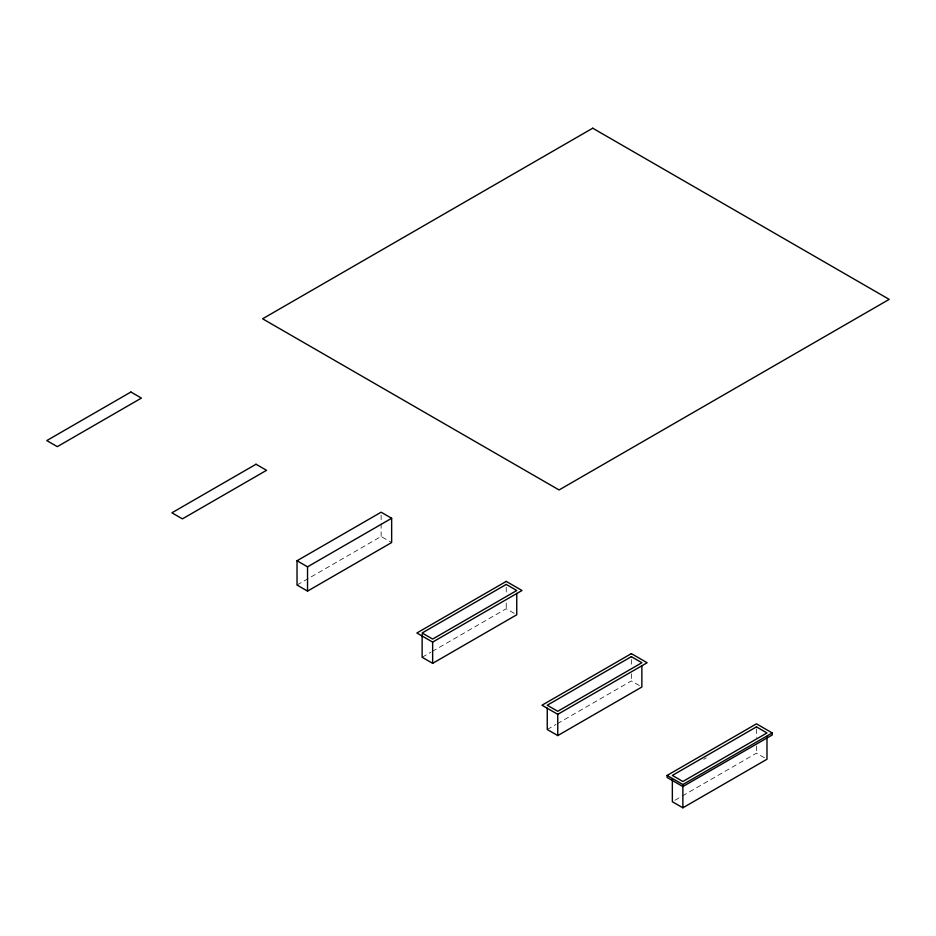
<?xml version="1.0" encoding="UTF-8"?>
<svg xmlns="http://www.w3.org/2000/svg" width="936" height="936" viewBox="0 0 936 936"><rect width="100%" height="100%" fill="white"/><g stroke="black" fill="none" stroke-linecap="round" stroke-linejoin="round"><path stroke-width="0.7" stroke-dasharray="4.68 3.51" d="M297.028 585.035L381.127 536.48L391.646 542.552M422.136 657.271L430.923 652.193M432.175 651.468L506.236 608.716L516.754 614.777M547.244 729.507L556.031 724.429M557.283 723.703L631.355 680.94L641.862 687.012M703.743 759.342L706.247 757.891M674.868 800.292L681.139 796.665M682.402 795.939L756.463 753.176L764.642 757.903M756.463 728.898L756.463 737.463M756.463 746.039L756.463 753.176M631.355 659.517L631.355 666.666M631.355 673.803L631.355 680.94M506.236 587.293L506.236 594.43M506.236 602.995L506.236 608.716M381.127 515.057L381.127 522.194M381.127 523.622L381.127 536.48"/><path stroke-width="1.4" d="M297.028 560.758L381.127 512.203L391.646 518.275L391.646 542.552L307.534 591.107L297.028 585.035L297.028 560.758L307.534 566.83L391.646 518.275M422.136 634.421L422.136 657.271L432.643 663.343L516.754 614.777L516.754 593.354M547.244 708.084L547.244 729.507L557.762 735.579L641.862 687.012L641.862 665.59M667.099 775.429L756.463 723.832L772.235 732.947L772.235 734.971L682.87 786.556L667.099 777.453L667.099 775.429L682.87 784.532L772.235 732.947M672.352 778.881L672.352 801.731L682.87 807.803L766.982 759.248L766.982 736.398M682.87 784.532L682.87 807.803M557.762 714.145L557.762 735.579M432.643 641.92L432.643 663.343M307.534 566.83L307.534 591.107M130.911 392.02L46.8 440.575L57.318 446.647L141.418 398.081L130.911 392.02M592.722 128.197L262.595 318.79L559.073 489.961L889.2 299.368L592.722 128.197M256.019 464.244L171.908 512.811L182.426 518.872L266.538 470.317L256.019 464.244M506.236 581.396L416.871 632.993L432.643 642.096L522.007 590.499L506.236 581.396M506.236 584.427L422.136 632.993L432.643 639.066L516.754 590.499L506.236 584.427M631.355 653.632L541.991 705.229L557.762 714.332L647.127 662.735L631.355 653.632M631.355 656.662L547.244 705.229L557.762 711.29L641.862 662.735L631.355 656.662M756.463 726.874L672.352 775.429L682.87 781.501L766.982 732.947L756.463 726.874"/></g></svg>
